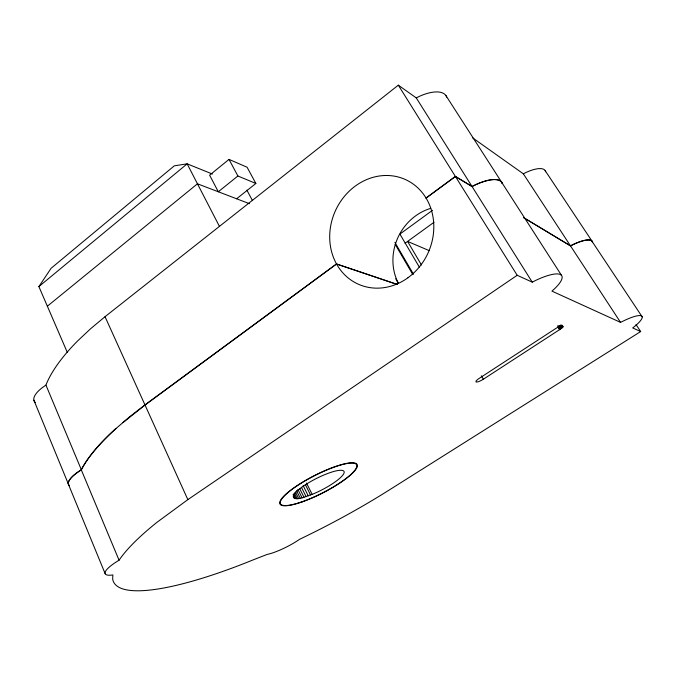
<?xml version="1.0" encoding="UTF-8"?>
<svg xmlns="http://www.w3.org/2000/svg" width="676" height="676" viewBox="0 0 676 676"><rect width="100%" height="100%" fill="white"/><g stroke="black" fill="none" stroke-linecap="round" stroke-linejoin="round"><path stroke-width="1.01" d="M69.298 485.638A30.116 9.118 -23.9 0 1 79.379 471.13L81.365 469.795L45.926 385.058A194.815 71.58 -26.4 0 1 77.656 340.907L90.474 328.849L105.033 316.698L398.316 85.168L416.247 97.885L532.249 282.145L535.874 280.329A36.487 9.844 -30.8 0 1 560.336 274.515A36.487 9.844 -30.8 0 1 554.379 288.922L551.937 291.119L620.56 322.393A28.95 6.016 -30.6 0 1 641.194 315.793A28.95 6.016 -30.6 0 1 633.539 327.285L632.677 327.919L640.671 331.561L388.362 490.548A207.025 46.205 -26.9 0 1 299.696 539.254L297.888 540.454A24.818 4.749 -26.7 0 1 267.172 554.421L253.534 559.728A207.025 46.205 -26.9 0 1 112.672 579.138L112.858 574.946A31.113 7.073 -24.9 0 1 117.058 561.443L119.137 560.125A207.025 46.205 -26.9 0 1 157.052 522.252L187.852 499.623L517.182 275.276L532.249 282.145M68.783 485.013A30.116 9.118 -23.9 0 1 81.078 469.913L81.323 469.702A200.73 59.725 -26.7 0 1 115.976 428.432M67.27 352.314L38.887 286.582L51.114 268.271L174.307 165.823L187.151 163.845L212.391 174.036M562.939 326.821C563.539 323.627 557.32 327.556 555.942 328.392L479.14 378.416A6.118 1.428 -29.4 0 0 476.293 382.033A6.118 1.428 -29.4 0 0 483.34 379.219L560.041 329.356L562.939 326.821L561.849 325.097M122.888 422.669L145.027 405.034L336.555 264.029L397.429 284.554M38.887 286.582L187.151 163.845L219.531 226.57M47.362 306.203L197.46 183.804L249.427 203.67M255.866 183.466L247.086 167.234L229.012 159.384L209.619 175.185L218.297 191.773L237.893 175.997L255.866 183.466L236.617 198.778M426.024 198.009L455.362 176.411L472 186.441L475.498 184.717A35.127 12.548 -31.9 0 1 502.234 183.5M426.091 198.119L455.43 176.512L472.068 186.551L475.566 184.818A35.127 12.54 -31.9 0 1 502.293 183.602M400.192 233.888L432.53 210.295M405.025 243.267L434 222.277M45.9 385.159L45.698 385.286A29.186 10.9 -22.9 0 0 35.465 402.617M472.532 137.794L523.325 173.8L525.987 172.481A27.277 9.363 -32.6 0 1 545.591 171.78M416.247 97.885L419.627 96.237A33.868 14.838 -33.1 0 1 446.718 97.158M312.177 494.393L312.912 494.072A28.502 6.321 -27.1 0 0 343.569 474.011A28.502 6.321 -27.1 0 0 324.21 474.873A28.502 6.321 -27.1 0 0 293.722 494.925C292.074 503.603 308.619 495.077 312.177 494.393L306.515 483.061M397.378 284.452L336.496 263.927L144.977 404.924L129.598 416.796L116.019 428.533A200.73 59.708 -26.7 0 0 81.365 469.795M429.302 250.661L407.577 241.416L421.469 264.984M545.152 170.606L592.125 241.324M642.2 316.875L592.438 241.957A28.079 7.791 -31.6 0 0 570.51 245.912L523.63 217.638L570.443 245.819L573.189 244.45A28.079 7.799 -31.6 0 1 592.446 242.329M636.032 324.539L640.671 331.561M523.325 173.8L620.56 322.393M445.814 95.417L561.562 275.445M561.748 325.232L562.838 326.947M561.638 325.367L562.719 327.091M561.511 325.511L562.593 327.235M561.367 325.663L562.457 327.378M561.224 325.815L562.305 327.53M560.514 325.105L562.145 327.691M560.345 325.266L561.976 327.852M560.167 325.426L561.79 328.012M559.973 325.595L561.604 328.173M559.779 325.756L561.401 328.342M559.567 325.925L561.19 328.502M559.356 326.094L560.979 328.671M559.128 326.263L560.75 328.84M558.9 326.432L560.522 329.018M558.122 325.748L560.286 329.187M557.877 325.916L560.041 329.356M558.165 326.947L559.787 329.525M557.911 327.108L559.534 329.694M398.316 85.168L517.182 275.276M400.116 234.437L419.314 267.079M481.337 375.814L483.34 379.219M394.885 242.38L413.492 274.236M395.164 244.332L412.656 274.295M395.722 278.791L398.333 283.32M246.884 190.142L252.351 200.358M229.012 159.384L237.893 175.997M305.375 484.633L310.554 495.026M303.161 485.622L308.264 495.88M301.437 487.286L306.076 496.632M299.814 488.849L303.989 497.266M297.871 489.348L302.045 497.781M296.536 490.666L300.254 498.178M295.378 491.858L298.623 498.44M294.398 492.922L297.186 498.575M293.621 493.852L295.944 498.575M293.054 494.655L294.922 498.44M293.198 496.302L294.119 498.178M105.033 316.698L187.852 499.623M81.314 469.913L119.077 560.227M33.885 400.192L68.31 483.906M68.563 484.658L105.194 573.763M398.477 283.498A51.266 46.906 -63.4 0 1 430.756 208.335M300.144 502.429A42.774 9.489 -27.1 0 0 356.852 465.62A42.774 9.489 -27.1 0 0 298.665 484.785A42.774 9.489 -27.1 0 0 300.144 502.429M407.949 277.76A57.376 50.894 -65.7 0 0 407.611 180.61A57.376 50.894 -65.7 0 0 329.702 237.082A57.376 50.894 -65.7 0 0 407.949 277.76M302.13 501.896A43.34 9.616 -27.1 0 0 357.215 464.733A43.34 9.616 -27.1 0 0 296.291 486.179A43.34 9.616 -27.1 0 0 302.13 501.896"/></g></svg>
